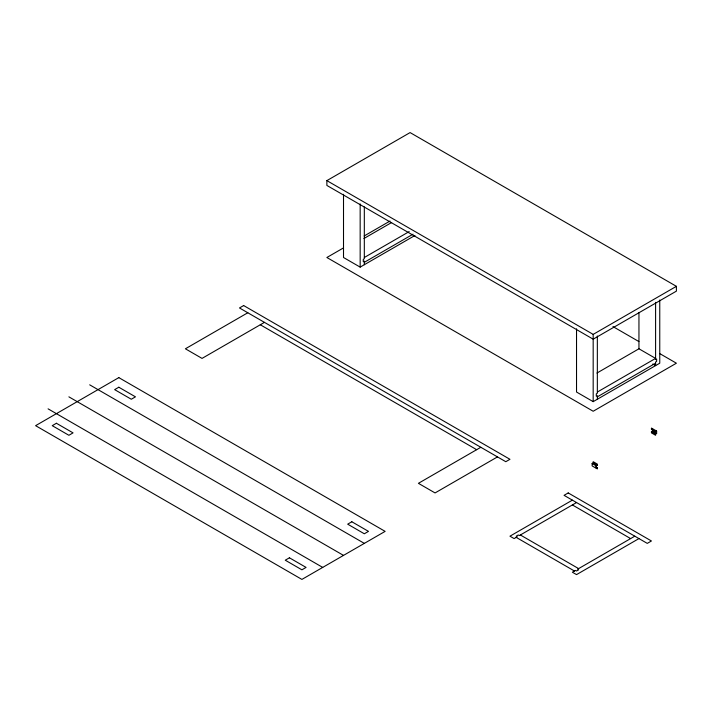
<?xml version="1.0" encoding="UTF-8"?>
<svg xmlns="http://www.w3.org/2000/svg" width="712" height="712" viewBox="0 0 712 712"><rect width="100%" height="100%" fill="white"/><g stroke="black" fill="none" stroke-linecap="round" stroke-linejoin="round"><path stroke-width="1.07" d="M326.87 180.625L410.094 132.583L676.4 286.331L676.4 291.137L593.176 339.179L326.87 185.431L326.87 180.625L593.176 334.382L676.4 286.331M343.131 248.114L326.87 257.504L593.176 411.251L676.4 363.209L660.06 353.775M364.179 235.966L390.007 221.058M363.912 238.52L391.609 222.536M247.812 312.755L185.396 348.791L202.039 358.403L264.455 322.367M364.322 257.504L409.204 231.587M364.322 262.31L413.022 234.186M343.513 194.305L343.513 257.504L360.165 267.116L414.936 235.485M596.932 373.052L638.949 348.791L655.592 358.403L597.341 392.036M480.831 447.287L418.416 483.323L435.059 492.935L497.474 456.899M597.341 396.842L655.592 363.209M576.533 328.837L576.533 392.036L593.176 401.648L659.757 363.209L659.757 300.01M595.677 466.752L597.341 467.713L597.341 468.914L592.135 465.906L592.135 463.503L593.176 462.907L597.341 465.31L597.341 464.108L593.176 461.705L593.176 462.907M651.436 429.274L652.477 428.668L652.477 431.072L656.633 433.475L656.633 431.072L651.436 428.072L651.436 429.274L655.592 431.677L656.633 431.072M651.436 431.677L655.592 434.08L655.592 435.281L651.436 432.878L651.436 431.677L652.477 431.072M592.135 463.503L596.3 465.906L597.341 465.31M597.341 467.713L596.3 468.309L596.3 465.906M655.592 434.08L656.633 433.475M572.377 500.144L509.961 536.181L514.117 538.583L517.241 536.777L516.2 536.181L518.283 534.979L519.324 535.575L576.533 502.547M634.793 536.181L577.574 569.208L578.616 569.814L576.533 571.015L575.492 570.41L572.377 572.217L576.533 574.611L638.949 538.583M612.952 326.577L638.904 341.564M652.824 364.01L655.592 365.612L655.592 362.007L656.633 361.402L656.633 358.999L655.592 359.605L655.592 302.333M260.298 324.77L476.666 449.69M572.377 504.95L630.627 538.583M520.365 534.979L578.616 568.612M516.2 537.382L574.451 571.015M89.694 384.827L364.322 543.381M68.886 396.842L343.513 555.396M48.087 408.848L322.714 567.411M655.592 430.475L655.592 431.677M638.949 312.515L638.949 348.791M597.341 335.966L597.341 393.238L596.3 393.834L596.3 396.237L597.341 395.641L597.341 399.245M593.176 334.382L593.176 401.648M364.322 206.934L364.322 258.705L363.28 259.302L363.28 261.704L364.322 261.108L364.322 264.713M360.165 203.908L360.165 267.116M118.824 377.618L35.6 425.669L301.906 579.417L385.13 531.375L118.824 377.618M243.655 305.555L239.49 307.958L505.796 461.705L509.961 459.302L243.655 305.555M56.408 423.266L52.243 425.669L68.886 435.281L73.051 432.878L56.408 423.266M118.824 387.23L114.659 389.633L131.302 399.245L135.467 396.842L118.824 387.23M289.419 557.799L285.263 560.202L301.906 569.814L306.071 567.411L289.419 557.799M351.835 521.763L347.678 524.166L364.322 533.778L368.487 531.375L351.835 521.763M568.212 492.935L564.055 495.338L647.27 543.381L651.436 540.978L568.212 492.935"/></g></svg>
